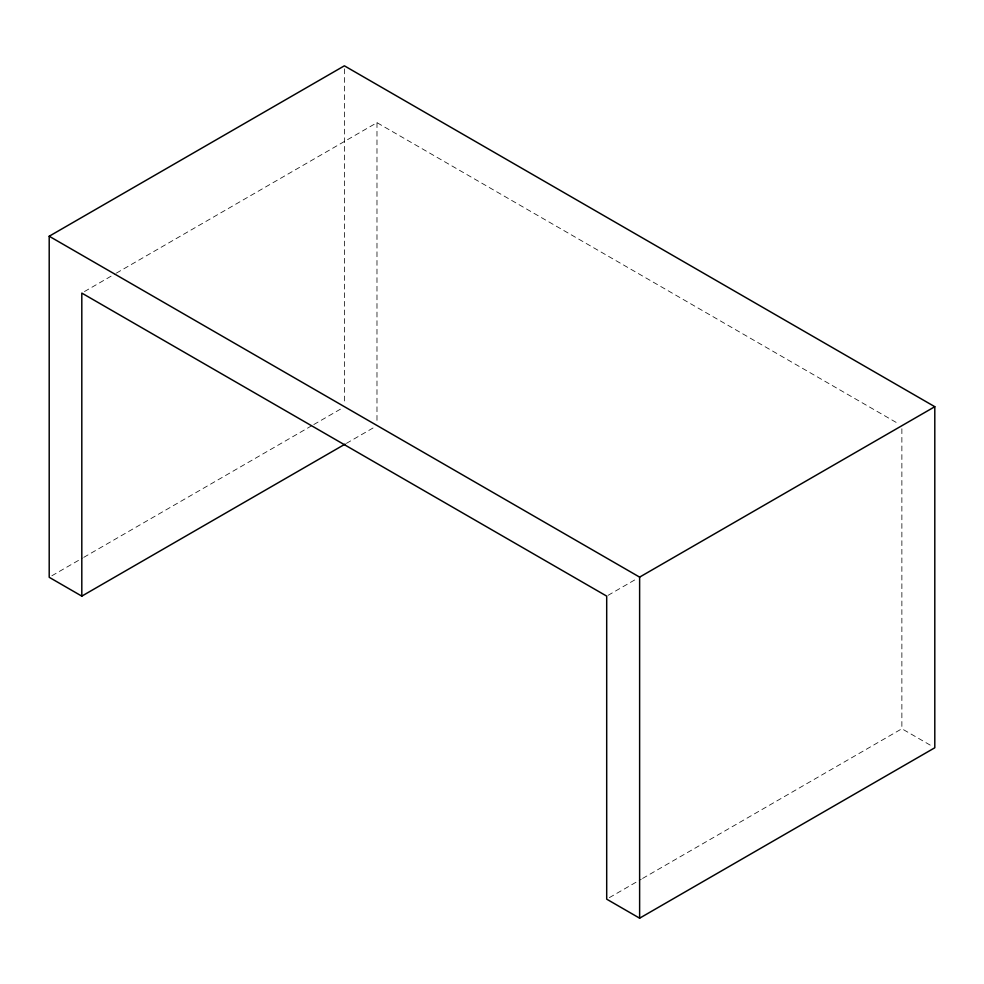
<?xml version="1.0" encoding="UTF-8"?>
<svg xmlns="http://www.w3.org/2000/svg" width="984" height="984" viewBox="0 0 984 984"><rect width="100%" height="100%" fill="white"/><g stroke="black" fill="none" stroke-linecap="round" stroke-linejoin="round"><path stroke-width="0.74" stroke-dasharray="4.92 3.69" d="M84.464 291.547L115.042 273.896M116.37 273.122L376.983 122.668L899.216 424.166M51.857 575.775L82.447 558.112M83.775 557.35L312.469 425.309M313.798 424.547L341.719 408.421M346.405 443.366L375.654 426.478M608.026 595.357L637.275 578.469M609.354 897.642L641.26 879.216M642.589 878.441L901.873 728.75L932.168 746.241M901.873 428.766L901.873 728.75M376.983 122.668L376.983 422.653M344.375 68.892L344.375 403.809"/><path stroke-width="1.48" d="M49.2 236.234L344.375 65.817L934.8 406.699L934.8 747.766L639.625 918.183L606.697 899.167L606.697 596.12L81.807 293.084L81.807 596.132L49.2 577.301L49.2 236.234L639.625 577.116L934.8 406.699M81.807 596.132L345.077 444.128M639.625 577.116L639.625 918.183"/></g></svg>
